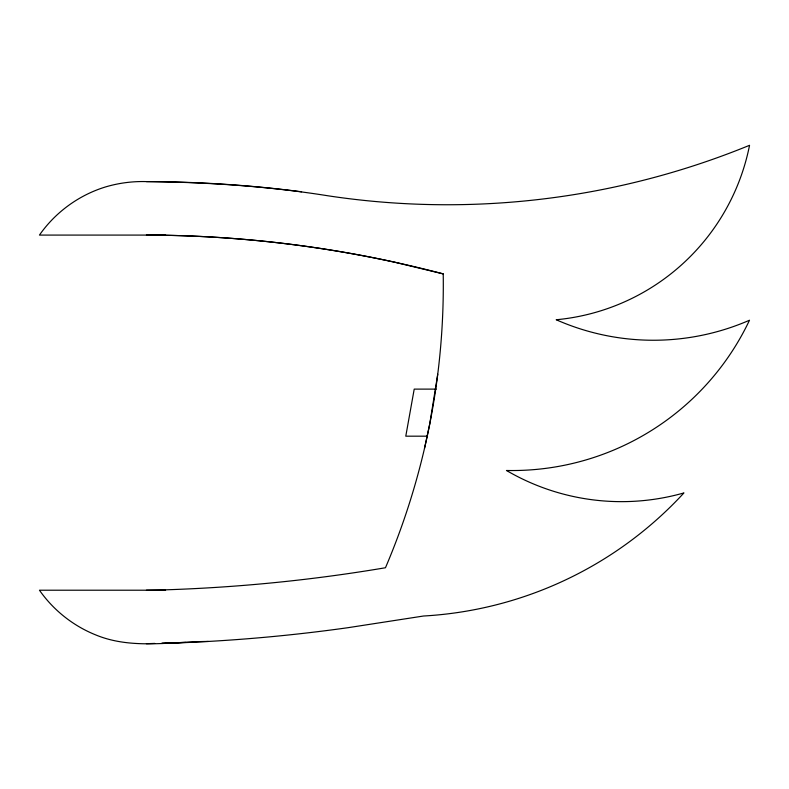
<?xml version="1.0" encoding="UTF-8"?>
<svg xmlns="http://www.w3.org/2000/svg" width="789" height="789" viewBox="0 0 789 789"><rect width="100%" height="100%" fill="white"/><g stroke="black" fill="none" stroke-linecap="round" stroke-linejoin="round"><path stroke-width="1.18" d="M437.737 374.223L429.768 423.851L424.492 448.428M165.582 590.211L39.45 590.211C53.346 610.104 73.071 625.795 95.587 634.859C131.349 649.751 171.006 641.605 208.335 641.447M146.419 643.696L154.802 643.42M161.992 643.183L185.948 642.414M146.419 590.211L160.098 589.994A1642.323 1642.323 0 0 0 385.466 567.745A720.959 720.959 0 0 0 443.221 273.901L394.145 262.086A1175.807 1175.807 0 0 0 146.419 235.083A1175.709 1175.709 0 0 1 443.221 273.891M161.577 643.459A1695.788 1695.788 0 0 0 348.028 627.689L423.565 616.012A383.562 383.562 0 0 0 683.935 492.928A227.893 227.893 0 0 1 506.469 470.481A262.717 262.717 0 0 0 749.491 320.235A240.714 240.714 0 0 1 556.206 319.752A217.794 217.794 0 0 0 749.55 145.304A798.468 798.468 0 0 1 327.662 195.741C267.747 186.194 207.053 182.2 146.419 181.598C132.552 181.194 118.675 183.009 105.391 186.983C78.861 195.13 55.309 212.32 39.45 235.083L165.582 235.083M436.366 389.115L414.215 389.115L405.783 436.179L427.52 436.179M146.419 181.608A1230.367 1230.367 0 0 1 301.566 191.786"/></g></svg>
